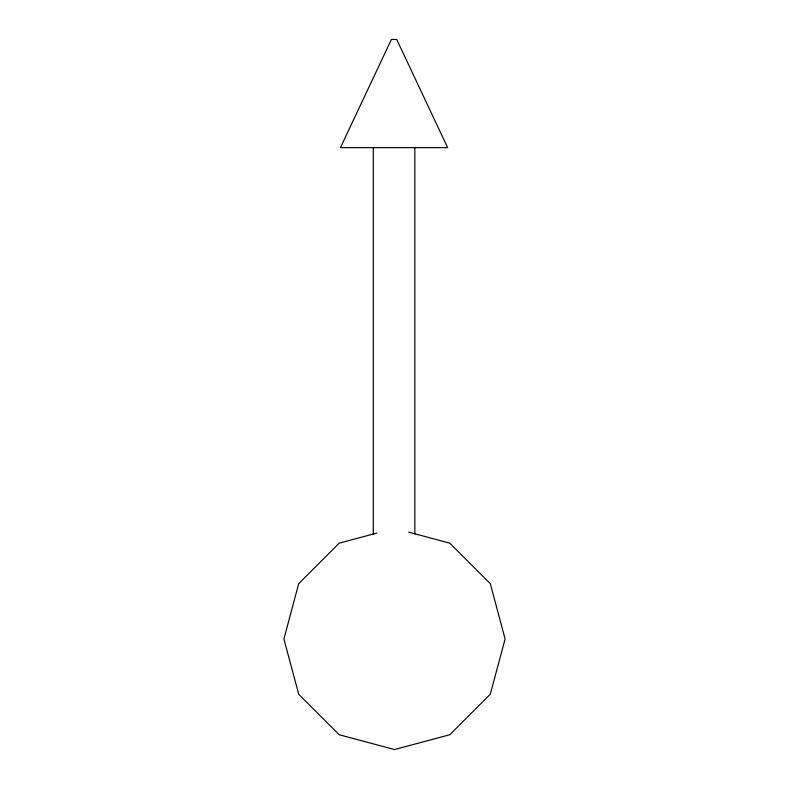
<?xml version="1.0" encoding="UTF-8"?>
<svg xmlns="http://www.w3.org/2000/svg" width="789" height="789" viewBox="0 0 789 789"><rect width="100%" height="100%" fill="white"/><g stroke="black" fill="none" stroke-linecap="round" stroke-linejoin="round"><path stroke-width="1.18" d="M376.846 533.078L339.201 543.167L298.715 583.653L283.902 638.952L298.715 694.251L339.201 734.737L394.5 749.55L449.799 734.737L490.285 694.251L505.098 638.952L490.285 583.653L449.799 543.167L408.623 532.131M414.827 147.632L414.827 534.094M373.276 147.632L373.276 534.094M391.393 39.45L340.463 147.632L447.639 147.632L396.709 39.45L391.393 39.45"/></g></svg>
